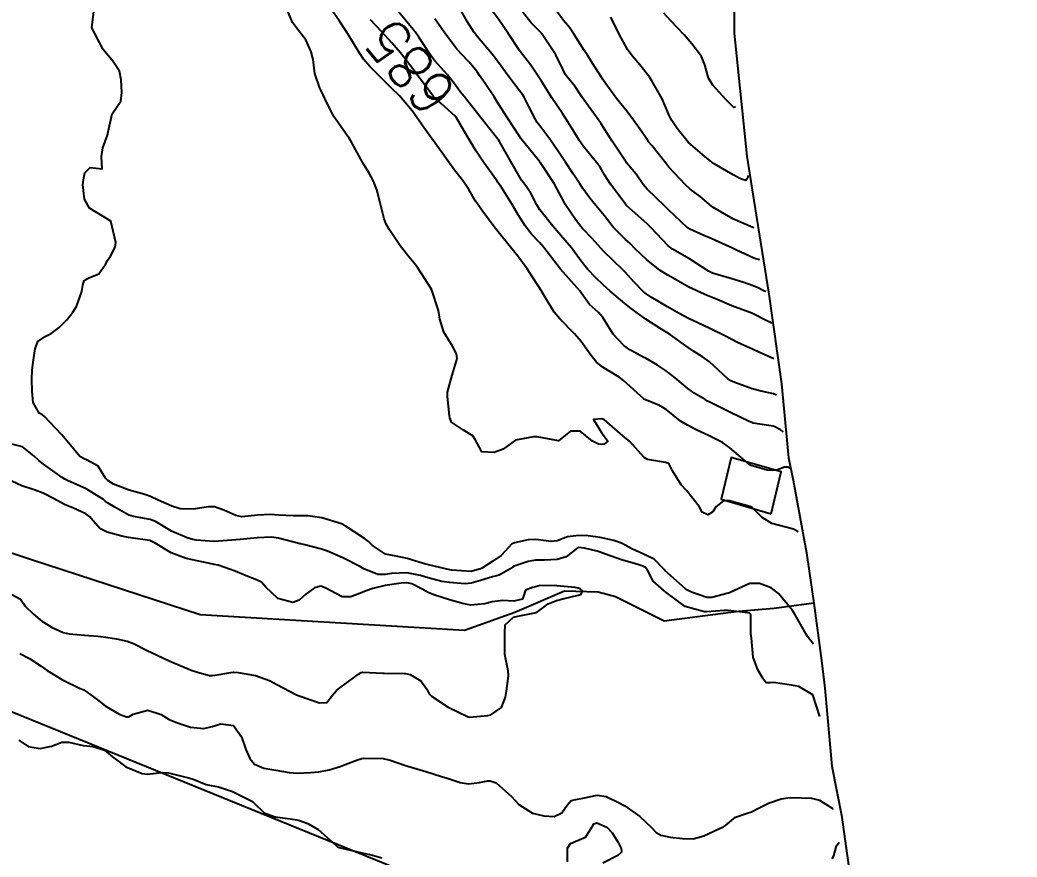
# Model space of a CAD drawing. Header units: metres. Extents: x 298520 to 308411, y 7433745 to 7450750.
# Drawn here: x 300958.6 to 301051.6, y 7447760.7 to 7447838.8 of the extents above; entities that cross this region are included whole.
import ezdxf
from ezdxf.enums import TextEntityAlignment as Align

# ---------------------------------------------------------------- set-up
doc = ezdxf.new("R2010")
doc.units = ezdxf.units.M
doc.header["$LTSCALE"] = 10
doc.linetypes.add('CONTINUO', pattern=[0])
for name, color, linetype in [('Area', 45, 'Continuous'), ('Cotas', 45, 'Continuous'), ('Curvas de Nivel 1m', 11, 'Continuous'), ('Curvas de Nivel 5m', 15, 'Continuous'), ('Edificações', 30, 'Continuous'), ('Hidrografia', 140, 'Continuous'), ('TEXTO', 45, 'Continuous')]:
    doc.layers.add(name, color=color, linetype=linetype)
doc.styles.add('Style-STANDARD', font='STANDARD.shx')

msp = doc.modelspace()

# ---------------------------------------------------------------- linework, layer by layer
at = {"layer": 'Area'}
msp.add_polyline3d([(301025.163, 7447849.003, 695.385), (301025.232, 7447837.529, 693.216), (301026.392, 7447826.062, 692.057), (301027.054, 7447821.923, 691.067), (301028.449, 7447813.168, 689.527), (301029.637, 7447804.81, 687.166), (301030.283, 7447797.903, 686.017), (301030.736, 7447795.821, 686.257), (301031.977, 7447789.049, 683.617), (301032.666, 7447784.358, 690.037), (301033.373, 7447778.988, 681.357), (301033.691, 7447776.429, 682.716), (301034.346, 7447769.141, 680.317), (301035.246, 7447764.55, 690.647), (301035.966, 7447759.24, 688.967)], dxfattribs=at)
at = {"layer": 'Curvas de Nivel 1m', "flags": 128}
for points, elevation in [([(301032.613, 7447780.52), (301032.076, 7447781.235), (301031.275, 7447782.605), (301030.916, 7447783.247), (301030.649, 7447783.651), (301029.348, 7447785.263), (301028.678, 7447785.78), (301027.592, 7447786.197), (301026.682, 7447786.174), (301026.07, 7447785.915), (301024.79, 7447785.319), (301024.702, 7447785.29), (301024.672, 7447785.279), (301023.14, 7447784.861), (301022.666, 7447784.872), (301021.248, 7447785.361), (301020.865, 7447785.557), (301020.676, 7447785.699), (301018.768, 7447787.389), (301018.694, 7447787.478), (301017.753, 7447788.454), (301016.708, 7447788.962), (301015.664, 7447789.43), (301014.72, 7447789.933), (301013.986, 7447790.185), (301012.728, 7447790.47), (301011.589, 7447790.618), (301010.731, 7447790.664), (301009.69, 7447790.538), (301008.723, 7447790.172), (301008.146, 7447790.091), (301006.724, 7447790.282), (301006.014, 7447790.256), (301004.719, 7447789.976), (301004.439, 7447789.841), (301004.219, 7447789.565), (301003.479, 7447788.798), (301002.7, 7447788.255), (301001.647, 7447787.596), (301000.69, 7447787.309), (300998.881, 7447787.438), (300998.691, 7447787.472), (300997.88, 7447787.638), (300996.697, 7447787.93), (300996.327, 7447788.027), (300994.705, 7447788.505), (300993.679, 7447788.719), (300992.711, 7447788.91), (300991.487, 7447789.719), (300991.1, 7447790.097), (300990.729, 7447790.366), (300988.923, 7447791.566), (300988.742, 7447791.678), (300988.586, 7447791.752), (300986.748, 7447792.305), (300985.453, 7447792.493), (300984.75, 7447792.495), (300984.075, 7447792.482), (300982.75, 7447792.556), (300981.961, 7447792.618), (300980.75, 7447792.551), (300979.303, 7447792.417), (300978.749, 7447792.514), (300977.621, 7447793.014), (300976.757, 7447793.321), (300976.193, 7447793.334), (300974.755, 7447793.109), (300973.534, 7447793.153), (300972.758, 7447793.398), (300971.501, 7447793.953), (300970.768, 7447794.297), (300970.258, 7447794.48), (300968.776, 7447794.891), (300967.337, 7447795.452), (300966.79, 7447795.791), (300966.596, 7447796.013), (300965.912, 7447797.132), (300964.81, 7447797.721), (300964.58, 7447797.803), (300964.189, 7447798.039), (300962.837, 7447799.66), (300962.497, 7447800.063), (300960.86, 7447801.81), (300960.699, 7447801.92), (300960.402, 7447802.087), (300959.847, 7447803.07), (300959.735, 7447804.097), (300959.71, 7447805.289), (300959.731, 7447806.098), (300959.871, 7447807.045), (300960.03, 7447808.094), (300960.266, 7447808.767), (300960.95, 7447809.233), (300961.51, 7447809.519), (300962.255, 7447810.067), (300962.615, 7447810.406), (300962.964, 7447810.775), (300963.532, 7447811.495), (300963.866, 7447812.047), (300964.377, 7447813.42), (300964.468, 7447814.038), (300964.58, 7447814.466), (300965.013, 7447814.698), (300965.954, 7447815.086), (300966.606, 7447816.014), (300966.745, 7447816.304), (300967.04, 7447816.744), (300967.499, 7447817.555), (300967.541, 7447818.005), (300967.073, 7447820.01), (300965.091, 7447821.216), (300964.608, 7447822.037), (300964.459, 7447823.382), (300964.556, 7447824.039), (300964.662, 7447824.505), (300965.138, 7447825.012), (300966.279, 7447824.875), (300966.218, 7447826.019), (300966.338, 7447826.841), (300966.758, 7447828.014), (300966.842, 7447828.347), (300967.193, 7447830.01), (300968.012, 7447831.201), (300968.099, 7447832.001), (300968.041, 7447833.196), (300967.876, 7447834.004), (300967.252, 7447834.937), (300966.376, 7447836.019), (300965.293, 7447838.03), (300965.522, 7447839.816)], 682), ([(301031.183, 7447791.01), (301030.743, 7447791.25), (301028.748, 7447791.773), (301027.818, 7447792.349), (301026.873, 7447793.298), (301026.764, 7447793.35), (301026.687, 7447793.378), (301024.771, 7447793.883), (301024.214, 7447793.882), (301023.498, 7447793.333), (301023.226, 7447792.867), (301022.755, 7447792.578), (301022.24, 7447792.83), (301021.971, 7447793.352), (301020.785, 7447794.857), (301020.291, 7447795.375), (301019.485, 7447796.704), (301019.115, 7447797.387), (301018.814, 7447797.474), (301017.147, 7447797.746), (301016.818, 7447797.926), (301015.501, 7447799.433), (301014.841, 7447799.956), (301013.129, 7447801.457), (301012.864, 7447801.539), (301012.112, 7447801.471), (301012.845, 7447800.261), (301013.451, 7447799.454), (301013.109, 7447799.178), (301012.83, 7447799.158), (301012.565, 7447799.198), (301012.022, 7447799.472), (301010.847, 7447800.407), (301009.947, 7447800.398), (301008.833, 7447799.51), (301006.838, 7447799.856), (301006.519, 7447799.854), (301004.833, 7447799.56), (301003.688, 7447798.708), (301002.821, 7447798.394), (301001.688, 7447798.464), (301001.075, 7447799.606), (301000.838, 7447799.951), (300999.971, 7447800.494), (300998.857, 7447801.224), (300998.701, 7447801.632), (300998.671, 7447801.826), (300998.486, 7447803.634), (300998.487, 7447804.036), (300998.913, 7447805.63), (300999.378, 7447807.176), (300999.336, 7447807.626), (300998.94, 7447808.34), (300998.143, 7447809.638), (300997.774, 7447810.838), (300997.629, 7447811.644), (300997.003, 7447813.65), (300995.682, 7447815.67), (300995.419, 7447816.057), (300995.041, 7447816.493), (300994.058, 7447817.69), (300993.068, 7447819.185), (300992.776, 7447819.703), (300992.565, 7447820.22), (300992.213, 7447821.709), (300991.904, 7447822.923), (300991.588, 7447823.715), (300991.131, 7447824.543), (300990.681, 7447825.269), (300990.415, 7447825.731), (300989.539, 7447827.373), (300989.309, 7447827.748), (300989.248, 7447827.824), (300989.174, 7447827.907), (300987.892, 7447829.763), (300987.212, 7447831.042), (300986.888, 7447831.773), (300986.584, 7447832.422), (300986.117, 7447833.781), (300985.947, 7447835.092), (300985.778, 7447835.785), (300985.28, 7447836.912), (300984.591, 7447837.801), (300984.025, 7447838.534), (300983.501, 7447839.817)], 683), ([(301030.483, 7447796.9), (301030.385, 7447796.961), (301030.222, 7447797.031), (301029.927, 7447797.026), (301029.274, 7447796.8), (301028.807, 7447796.716), (301028.297, 7447796.767), (301026.812, 7447797.189), (301026.639, 7447797.302), (301024.828, 7447798.857), (301024.127, 7447799.327), (301022.843, 7447799.988), (301021.672, 7447800.536), (301020.857, 7447800.949), (301020.198, 7447801.377), (301018.873, 7447802.406), (301018.256, 7447802.779), (301016.882, 7447803.368), (301016.788, 7447803.421), (301014.908, 7447805.123), (301014.483, 7447805.444), (301012.922, 7447806.41), (301012.34, 7447806.882), (301011.838, 7447807.476), (301011.469, 7447808.013), (301010.946, 7447808.767), (301010.339, 7447809.496), (301008.974, 7447810.883), (301008.441, 7447811.515), (301007.535, 7447812.987), (301007.232, 7447813.528), (301007.006, 7447813.87), (301006.343, 7447814.866), (301005.915, 7447815.547), (301005.04, 7447816.728), (301004.369, 7447817.567), (301003.069, 7447819.166), (301002.734, 7447819.583), (301001.68, 7447821.009), (301001.279, 7447821.598), (301001.106, 7447821.867), (301000.458, 7447822.952), (301000.022, 7447823.617), (300999.627, 7447824.121), (300999.134, 7447824.769), (300998.516, 7447825.636), (300997.17, 7447827.487), (300997.057, 7447827.652), (300996.266, 7447828.746), (300995.624, 7447829.674), (300995.202, 7447830.286), (300994.005, 7447831.692), (300993.23, 7447832.425), (300991.944, 7447833.713), (300991.25, 7447834.44), (300990.655, 7447835.127), (300990.24, 7447835.735), (300989.286, 7447837.309), (300989.004, 7447837.753), (300988.41, 7447838.651), (300987.628, 7447839.767)], 684), ([(301029.183, 7447803.76), (301028.889, 7447803.893), (301027.738, 7447804.134), (301026.893, 7447804.345), (301025.27, 7447804.946), (301024.901, 7447805.109), (301024.585, 7447805.323), (301022.926, 7447806.853), (301022.263, 7447807.35), (301021.436, 7447807.86), (301020.941, 7447808.196), (301019.293, 7447809.387), (301018.956, 7447809.602), (301018.461, 7447809.894), (301016.975, 7447810.858), (301016.199, 7447811.422), (301015.499, 7447811.943), (301014.992, 7447812.333), (301013.648, 7447813.454), (301013.009, 7447814.04), (301012.291, 7447814.746), (301011.564, 7447815.482), (301011.033, 7447816.143), (301010.053, 7447817.5), (301009.065, 7447818.669), (301008.316, 7447819.518), (301007.096, 7447821.048), (301006.805, 7447821.534), (301006.236, 7447822.665), (301005.613, 7447823.553), (301005.4, 7447823.83), (301005.13, 7447824.264), (301004.388, 7447825.568), (301003.333, 7447827.416), (301003.232, 7447827.579), (301003.174, 7447827.658), (301001.629, 7447829.596), (301001.201, 7447830.154), (301000.035, 7447831.618), (300999.679, 7447832.075), (300999.234, 7447832.693), (300998.472, 7447833.638), (300997.256, 7447834.999), (300996.982, 7447835.376), (300996.802, 7447835.657), (300995.795, 7447837.163), (300995.455, 7447837.678), (300995.388, 7447837.773), (300995.295, 7447837.894), (300993.783, 7447839.695)], 686), ([(301028.723, 7447810.48), (301028.662, 7447810.501), (301028.54, 7447810.56), (301028.262, 7447810.697), (301026.984, 7447811.358), (301026.885, 7447811.4), (301024.991, 7447812.104), (301023.649, 7447812.68), (301022.999, 7447812.942), (301022.713, 7447813.057), (301022.087, 7447813.354), (301021.33, 7447813.689), (301021.008, 7447813.851), (301019.98, 7447814.413), (301019.019, 7447814.95), (301018.33, 7447815.397), (301017.038, 7447816.413), (301015.984, 7447817.426), (301015.522, 7447817.898), (301015.062, 7447818.323), (301013.938, 7447819.451), (301013.089, 7447820.509), (301012.333, 7447821.472), (301011.773, 7447822.144), (301011.119, 7447823.054), (301010.835, 7447823.493), (301010.211, 7447824.42), (301009.478, 7447825.507), (301009.15, 7447826.014), (301008.127, 7447827.52), (301007.185, 7447828.768), (301006.858, 7447829.203), (301006.654, 7447829.538), (301006.061, 7447830.696), (301005.63, 7447831.554), (301005.478, 7447831.808), (301005.229, 7447832.141), (301004.138, 7447833.571), (301003.255, 7447834.801), (301002.656, 7447835.586), (301001.287, 7447837.204), (301000.963, 7447837.605), (301000.311, 7447838.623), (300999.742, 7447839.624)], 688), ([(301028.173, 7447813.44), (301027.951, 7447813.506), (301027.526, 7447813.729), (301027.009, 7447813.952), (301026.023, 7447814.299), (301025.016, 7447814.614), (301023.212, 7447815.147), (301023.022, 7447815.226), (301022.945, 7447815.264), (301022.813, 7447815.343), (301021.04, 7447816.479), (301019.463, 7447817.386), (301019.056, 7447817.699), (301017.438, 7447819.406), (301017.078, 7447819.766), (301015.214, 7447821.438), (301015.158, 7447821.494), (301015.104, 7447821.556), (301013.672, 7447823.455), (301013.132, 7447824.326), (301012.712, 7447825.04), (301012.387, 7447825.471), (301011.165, 7447826.957), (301010.797, 7447827.494), (301010.158, 7447828.526), (301009.548, 7447829.506), (301009.201, 7447830.045), (301008.224, 7447831.52), (301007.238, 7447833.067), (301007.058, 7447833.35), (301006.942, 7447833.535), (301006.26, 7447834.552), (301005.471, 7447835.557), (301005.267, 7447835.836), (301004.118, 7447837.572), (301003.305, 7447838.752), (301002.669, 7447839.586)], 689), ([(301027.073, 7447819.37), (301026.97, 7447819.405), (301025.086, 7447820.211), (301023.167, 7447821.339), (301023.103, 7447821.388), (301022.057, 7447822.301), (301021.119, 7447822.984), (301020.671, 7447823.375), (301019.139, 7447825.023), (301018.833, 7447825.393), (301017.529, 7447827.045), (301017.244, 7447827.409), (301017.174, 7447827.508), (301016.393, 7447828.63), (301015.82, 7447829.431), (301015.205, 7447830.249), (301014.258, 7447831.45), (301013.236, 7447832.808), (301012.98, 7447833.203), (301012.822, 7447833.464), (301012.046, 7447834.681), (301011.541, 7447835.477), (301011.269, 7447835.893), (301010.232, 7447837.496), (301009.858, 7447838.061), (301009.305, 7447838.731), (301008.698, 7447839.516)], 691), ([(301026.543, 7447824.25), (301026.46, 7447824.001), (301026.302, 7447823.798), (301025.811, 7447823.95), (301025.133, 7447824.314), (301023.37, 7447825.338), (301023.145, 7447825.496), (301022.486, 7447826.017), (301021.169, 7447827.142), (301020.945, 7447827.372), (301019.914, 7447828.654), (301019.394, 7447829.388), (301019.199, 7447829.8), (301018.518, 7447831.397), (301017.543, 7447833.104), (301017.345, 7447833.409), (301017.244, 7447833.558), (301016.427, 7447834.594), (301015.705, 7447835.433), (301015.272, 7447836.025), (301014.485, 7447837.448), (301013.719, 7447839.046)], 692), ([(301025.333, 7447830.68), (301025.206, 7447830.617), (301024.485, 7447831.327), (301023.233, 7447832.694), (301022.815, 7447833.346), (301022.485, 7447834.582), (301022.166, 7447835.356), (301021.28, 7447836.531), (301020.567, 7447837.377), (301019.306, 7447838.686), (301018.654, 7447839.397)], 693), ([(301028.933, 7447807.14), (301028.628, 7447807.275), (301027.452, 7447807.807), (301026.94, 7447808.038), (301025.609, 7447808.65), (301024.95, 7447808.986), (301024.298, 7447809.327), (301022.963, 7447809.981), (301021.834, 7447810.493), (301020.976, 7447810.907), (301020.078, 7447811.379), (301018.989, 7447812.003), (301017.494, 7447812.909), (301017.001, 7447813.226), (301016.894, 7447813.304), (301016.765, 7447813.414), (301015.902, 7447814.317), (301015.021, 7447815.257), (301014.838, 7447815.442), (301013.049, 7447817.184), (301012.795, 7447817.464), (301011.975, 7447818.389), (301011.071, 7447819.326), (301010.926, 7447819.491), (301010.423, 7447820.156), (301009.502, 7447821.506), (301009.11, 7447822.226), (301008.421, 7447823.517), (301007.142, 7447825.454), (301007.108, 7447825.496), (301007.087, 7447825.531), (301006.805, 7447825.878), (301005.449, 7447827.556), (301005.333, 7447827.716), (301005.177, 7447827.95), (301004.105, 7447829.571), (301003.214, 7447830.963), (301002.82, 7447831.584), (301001.997, 7447832.83), (301001.474, 7447833.598), (301001.246, 7447833.922), (301000.49, 7447834.846), (300999.752, 7447835.623), (300999.271, 7447836.167), (300998.178, 7447837.641), (300997.305, 7447838.891)], 687), ([(301033.223, 7447773.76), (301032.558, 7447775.78), (301031.242, 7447776.567), (301030.567, 7447776.685), (301028.898, 7447776.938), (301028.569, 7447776.921), (301028.207, 7447776.913), (301027.916, 7447777.28), (301027.431, 7447778.137), (301026.986, 7447779.294), (301026.842, 7447781.074), (301026.794, 7447781.297), (301026.776, 7447781.45), (301026.768, 7447783.298), (301026.645, 7447783.427), (301026.488, 7447783.459), (301024.648, 7447783.673), (301024.305, 7447783.666), (301022.646, 7447783.531), (301022.459, 7447783.529), (301020.653, 7447784.032), (301018.835, 7447785.388), (301018.674, 7447785.518), (301017.673, 7447786.395), (301017.142, 7447787.413), (301016.948, 7447787.669), (301016.697, 7447787.804), (301016.145, 7447787.979), (301014.702, 7447788.375), (301013.233, 7447788.929), (301012.709, 7447789.113), (301012.436, 7447789.19), (301011.248, 7447789.482), (301010.714, 7447789.555), (301010.657, 7447789.548), (301010.572, 7447789.491), (301009.538, 7447788.669), (301008.702, 7447788.433), (301007.541, 7447788.367), (301006.701, 7447788.36), (301006.005, 7447788.242), (301004.695, 7447787.793), (301004.546, 7447787.71), (301004.336, 7447787.564), (301003.296, 7447786.965), (301002.685, 7447786.79), (301001.552, 7447786.467), (301000.679, 7447786.213), (301000.13, 7447786.164), (300998.679, 7447786.261), (300997.956, 7447786.362), (300996.683, 7447786.698), (300995.955, 7447786.93), (300994.688, 7447787.163), (300993.265, 7447787.117), (300992.686, 7447787.028), (300991.992, 7447787.017), (300990.691, 7447787.543), (300990.353, 7447787.733), (300988.705, 7447788.565), (300987.288, 7447789.19), (300986.717, 7447789.388), (300985.164, 7447789.793), (300984.794, 7447789.87), (300984.724, 7447789.877), (300984.626, 7447789.899), (300982.729, 7447790.422), (300982.059, 7447790.497), (300980.729, 7447790.451), (300979.144, 7447790.28), (300978.727, 7447790.251), (300978.367, 7447790.233), (300976.725, 7447790.108), (300975.041, 7447790.23), (300974.727, 7447790.289), (300974.213, 7447790.44), (300972.734, 7447791.079), (300971.234, 7447791.955), (300970.745, 7447792.162), (300969.191, 7447792.427), (300968.749, 7447792.57), (300967.463, 7447793.296), (300966.76, 7447793.715), (300966.595, 7447793.846), (300966.386, 7447794.016), (300964.778, 7447795.018), (300963.037, 7447795.809), (300962.791, 7447795.915), (300962.542, 7447796.063), (300960.805, 7447797.319), (300960.371, 7447797.649), (300959.909, 7447798.094), (300958.825, 7447798.944), (300957.724, 7447799.227)], 681), ([(300958.596, 7447779.664), (300959.489, 7447779.197), (300960.579, 7447778.463), (300961.147, 7447778.074), (300962.564, 7447777.207), (300964.214, 7447776.386), (300964.555, 7447776.25), (300964.691, 7447776.175), (300964.882, 7447776.035), (300965.835, 7447775.31), (300966.541, 7447774.769), (300967.87, 7447773.997), (300968.529, 7447773.752), (300968.766, 7447773.75), (300969.153, 7447773.981), (300970.537, 7447774.372), (300971.789, 7447773.947), (300972.526, 7447773.489), (300973.29, 7447773.164), (300974.516, 7447772.781), (300975.755, 7447772.661), (300976.517, 7447772.823), (300977.329, 7447773.074), (300978.514, 7447772.944), (300979.274, 7447771.862), (300979.657, 7447770.693), (300980.034, 7447769.854), (300980.475, 7447769.336), (300981.346, 7447768.961), (300982.467, 7447768.772), (300983.726, 7447768.546), (300984.463, 7447768.483), (300985.698, 7447768.548), (300986.466, 7447768.619), (300987.43, 7447768.799), (300988.473, 7447769.114), (300988.946, 7447769.276), (300990.093, 7447769.734), (300990.388, 7447769.827), (300990.484, 7447769.853), (300990.64, 7447769.883), (300992.484, 7447769.853), (300993.147, 7447769.693), (300994.476, 7447769.236), (300995.109, 7447769.038), (300996.467, 7447768.626), (300997.918, 7447768.181), (300998.459, 7447768.005), (300999.658, 7447767.618), (301000.452, 7447767.485), (301001.456, 7447767.595), (301002.258, 7447767.78), (301002.456, 7447767.78), (301003.032, 7447767.574), (301004.44, 7447766.302), (301005.138, 7447765.553), (301006.421, 7447764.747), (301007.456, 7447764.486), (301008.417, 7447764.436), (301009.136, 7447764.789), (301009.64, 7447765.498), (301010.003, 7447765.929), (301010.438, 7447766.025), (301011.119, 7447766.159), (301012.443, 7447766.434), (301013.282, 7447766.298), (301014.436, 7447765.758), (301015.035, 7447765.434), (301016.418, 7447764.448), (301017.506, 7447763.403), (301017.95, 7447762.948), (301018.396, 7447762.696), (301019.255, 7447762.521), (301020.393, 7447762.377), (301021.4, 7447762.353), (301022.396, 7447762.623), (301023.861, 7447763.328), (301024.24, 7447763.488), (301024.407, 7447763.61), (301025.358, 7447764.371), (301026.425, 7447764.752), (301026.845, 7447764.876), (301027.628, 7447765.282), (301028.437, 7447765.69), (301029.6, 7447766.099), (301030.442, 7447766.2), (301031.512, 7447766.17), (301032.442, 7447766.141), (301033.19, 7447765.969), (301034.348, 7447765.201), (301034.432, 7447765.141), (301034.443, 7447765.14)], 681), ([(300958.497, 7447771.552), (300959.38, 7447770.985), (300960.49, 7447770.776), (300961.549, 7447771.012), (300962.496, 7447771.378), (300963.169, 7447771.38), (300964.493, 7447771.066), (300965.422, 7447770.956), (300966.489, 7447770.62), (300967.241, 7447770.002), (300968.469, 7447769.082), (300969.99, 7447768.445), (300970.459, 7447768.395), (300971.864, 7447768.547), (300972.462, 7447768.514), (300974.331, 7447768.045), (300974.454, 7447768.01), (300974.767, 7447767.915), (300975.982, 7447767.43), (300976.447, 7447767.327), (300977.126, 7447767.203), (300978.442, 7447766.761), (300980.292, 7447765.851), (300980.432, 7447765.718), (300981.369, 7447764.783), (300982.419, 7447764.405), (300984.033, 7447764.188), (300984.416, 7447764.138), (300984.691, 7447764.071), (300985.463, 7447763.784), (300986.405, 7447763.229), (300988.076, 7447761.753), (300988.226, 7447761.597), (300988.381, 7447761.533), (300988.642, 7447761.485), (300990.376, 7447761.071), (300991.489, 7447760.828), (300992.372, 7447760.585)], 682), ([(301009.669, 7447760.198), (301009.666, 7447761.497), (301009.968, 7447761.913), (301010.389, 7447762.104), (301011.363, 7447762.511), (301011.964, 7447763.474), (301012.137, 7447763.743), (301012.409, 7447763.855), (301013.355, 7447763.456), (301013.854, 7447762.905), (301014.389, 7447761.999), (301014.691, 7447761.437), (301014.714, 7447761.102), (301014.376, 7447760.794), (301012.982, 7447760.074)], 682), ([(301034.376, 7447760.475), (301034.524, 7447760.759), (301034.763, 7447761.69), (301035.023, 7447762.05)], 682)]:
    msp.add_lwpolyline(points, dxfattribs=dict(at, elevation=elevation))
at = {"layer": 'Curvas de Nivel 5m', "flags": 128}
for points, elevation in [([(301027.613, 7447816.4), (301027.251, 7447816.465), (301027.042, 7447816.547), (301025.382, 7447817.317), (301025.054, 7447817.467), (301024.789, 7447817.589), (301023.063, 7447818.372), (301022.381, 7447818.665), (301021.072, 7447819.24), (301020.87, 7447819.372), (301019.098, 7447821.053), (301018.749, 7447821.394), (301017.119, 7447822.986), (301016.91, 7447823.202), (301016.743, 7447823.416), (301016.089, 7447824.382), (301015.186, 7447825.439), (301015.144, 7447825.494), (301013.843, 7447827.453), (301013.183, 7447828.48), (301012.802, 7447829.078), (301012.537, 7447829.47), (301011.22, 7447831.286), (301011.085, 7447831.491), (301010.345, 7447832.604), (301009.611, 7447833.504), (301009.46, 7447833.722), (301009.25, 7447834.188), (301008.582, 7447835.517), (301007.292, 7447837.489), (301007.254, 7447837.531), (301006.277, 7447838.519), (301005.44, 7447839.558)], 690), ([(301029.833, 7447800.33), (301029.538, 7447800.518), (301029.01, 7447800.812), (301028.857, 7447800.863), (301027.003, 7447801.155), (301026.861, 7447801.196), (301026.63, 7447801.302), (301024.871, 7447802.143), (301023.265, 7447802.951), (301022.881, 7447803.135), (301022.747, 7447803.208), (301022.516, 7447803.346), (301021.486, 7447803.959), (301020.893, 7447804.393), (301019.727, 7447805.382), (301018.912, 7447806.007), (301018.074, 7447806.552), (301016.931, 7447807.226), (301016.807, 7447807.288), (301016.521, 7447807.416), (301015.491, 7447807.984), (301014.942, 7447808.377), (301013.945, 7447809.45), (301012.976, 7447811.001), (301012.559, 7447811.466), (301011.723, 7447812.212), (301011, 7447813.22), (301010.812, 7447813.492), (301009.023, 7447815.51), (301007.473, 7447817.526), (301007.058, 7447817.997), (301006.306, 7447818.782), (301005.726, 7447819.55), (301005.088, 7447820.595), (301004.509, 7447821.566), (301003.416, 7447823.281), (301003.22, 7447823.579), (301003.124, 7447823.719), (301001.78, 7447825.594), (301001.157, 7447826.532), (301000.504, 7447827.61), (301000.012, 7447828.448), (300999.321, 7447829.628), (300999.195, 7447829.784), (300997.883, 7447830.973), (300997.222, 7447831.57), (300997.151, 7447831.651), (300996.327, 7447832.757), (300995.611, 7447833.674), (300995.461, 7447833.892), (300995.248, 7447834.224), (300994.088, 7447835.692), (300993.277, 7447836.625), (300992.339, 7447837.71), (300991.304, 7447838.8)], 685), ([(300957.376, 7447785.413), (300958.659, 7447784.705), (300958.895, 7447784.346), (300959.064, 7447784.104), (300959.854, 7447783.311), (300960.629, 7447782.674), (300961.622, 7447782.07), (300962.618, 7447781.61), (300963.195, 7447781.476), (300964.616, 7447781.374), (300965.864, 7447781.27), (300966.615, 7447781.176), (300967.606, 7447781.007), (300968.611, 7447780.795), (300969.199, 7447780.572), (300970.401, 7447779.963), (300970.601, 7447779.859), (300970.798, 7447779.76), (300972.588, 7447778.938), (300974.287, 7447778.214), (300974.576, 7447778.105), (300975.178, 7447777.911), (300976.284, 7447777.608), (300976.57, 7447777.6), (300976.821, 7447777.637), (300978.275, 7447777.873), (300978.533, 7447777.911), (300978.574, 7447777.912), (300978.955, 7447777.866), (300980.57, 7447777.597), (300981.864, 7447777.128), (300982.562, 7447776.743), (300984.407, 7447775.801), (300984.552, 7447775.739), (300984.646, 7447775.704), (300986.542, 7447775.055), (300987.219, 7447775.087), (300987.762, 7447775.758), (300988.12, 7447776.191), (300988.561, 7447776.533), (300989.26, 7447777.049), (300990.195, 7447777.734), (300990.436, 7447777.87), (300990.575, 7447777.893), (300992.448, 7447777.829), (300992.575, 7447777.822), (300994.47, 7447777.786), (300994.574, 7447777.78), (300994.998, 7447777.674), (300995.993, 7447777.084), (300996.56, 7447776.317), (300996.776, 7447775.878), (300996.98, 7447775.654), (300998.538, 7447774.632), (301000.408, 7447773.728), (301000.524, 7447773.711), (301002.254, 7447773.857), (301002.528, 7447773.92), (301003.506, 7447774.602), (301003.904, 7447775.566), (301003.999, 7447776.125), (301004.18, 7447777.564), (301004.127, 7447778.018), (301003.828, 7447779.568), (301003.844, 7447780.334), (301003.841, 7447781.568), (301003.873, 7447782.326), (301004.638, 7447783.032), (301005.051, 7447783.143), (301006.642, 7447783.435), (301006.888, 7447783.536), (301007.887, 7447784.289), (301008.659, 7447784.588), (301009.38, 7447784.785), (301010.667, 7447785.079), (301010.963, 7447785.191), (301011.069, 7447785.484), (301010.862, 7447785.674), (301010.676, 7447785.751), (301010.376, 7447785.793), (301008.677, 7447785.952), (301007.13, 7447785.986), (301006.676, 7447785.879), (301006.412, 7447785.806), (301005.769, 7447785.549), (301005.481, 7447784.732), (301004.658, 7447784.535), (301003.643, 7447784.586), (301002.656, 7447784.476), (301001.961, 7447784.282), (301000.651, 7447784.163), (300999.997, 7447784.273), (300998.658, 7447784.644), (300997.198, 7447785.111), (300996.668, 7447785.339), (300996.105, 7447785.659), (300995.143, 7447786.138), (300994.679, 7447786.241), (300994.146, 7447786.217), (300992.676, 7447785.98), (300991.524, 7447785.717), (300990.898, 7447785.498), (300990.668, 7447785.407), (300989.451, 7447784.952), (300988.661, 7447784.941), (300987.066, 7447785.766), (300986.675, 7447785.944), (300986.063, 7447785.779), (300985.274, 7447785.181), (300984.655, 7447784.619), (300984.06, 7447784.398), (300982.658, 7447784.793), (300981.526, 7447785.837), (300981.132, 7447786.298), (300980.68, 7447786.517), (300979.718, 7447786.889), (300978.688, 7447787.341), (300977.086, 7447787.886), (300976.694, 7447787.968), (300976.6, 7447787.985), (300974.7, 7447788.377), (300974.106, 7447788.521), (300972.71, 7447789.05), (300971.226, 7447789.955), (300970.725, 7447790.186), (300969.153, 7447790.409), (300968.728, 7447790.471), (300968.111, 7447790.614), (300966.732, 7447790.959), (300966.039, 7447791.324), (300965.442, 7447792.03), (300965.123, 7447792.41), (300964.749, 7447792.687), (300963.608, 7447793.198), (300962.758, 7447793.555), (300961.784, 7447794.07), (300960.771, 7447794.604), (300959.933, 7447794.935), (300958.781, 7447795.306), (300956.96, 7447796.128)], 680)]:
    msp.add_lwpolyline(points, dxfattribs=dict(at, elevation=elevation))
at = {"layer": 'Edificações'}
msp.add_lwpolyline([(301028.66, 7447792.693), (301029.601, 7447796.607), (301024.938, 7447797.937), (301023.997, 7447794.063)], close=True, dxfattribs=at)
at = {"layer": 'Hidrografia', "elevation": 690.037}
msp.add_lwpolyline([(301032.666, 7447784.358), (301028.951, 7447783.842), (301025.632, 7447783.559), (301018.691, 7447782.67), (301014.148, 7447784.94), (301012.535, 7447785.379), (301009.384, 7447785.452), (301004.767, 7447783.476), (301000.077, 7447781.792), (300975.422, 7447783.256), (300959.666, 7447788.38), (300940.29, 7447794.834), (300933.322, 7447804.362), (300931.123, 7447817.492), (300925.918, 7447832.451), (300916.899, 7447844.116), (300908.765, 7447850.63), (300888.62, 7447847.913), (300880.551, 7447850.131), (300874.185, 7447853.163), (300863.44, 7447859.534), (300855.81, 7447868.859), (300850.995, 7447881.007), (300848.439, 7447885.445)], dxfattribs=at)
at = {"layer": 'TEXTO', "linetype": 'CONTINUO'}
msp.add_polyline3d([(300824.834, 7447828.367, 0), (301051.609, 7447736.024, 0)], dxfattribs=at)

# ---------------------------------------------------------------- texts
at = {"layer": 'Cotas', "style": 'Style-STANDARD'}
msp.add_text('685', height=4, rotation=130.02547, dxfattribs=at).set_placement((300994.996, 7447834.364, 685), align=Align.MIDDLE_CENTER)

doc.saveas('drawing.dxf')
